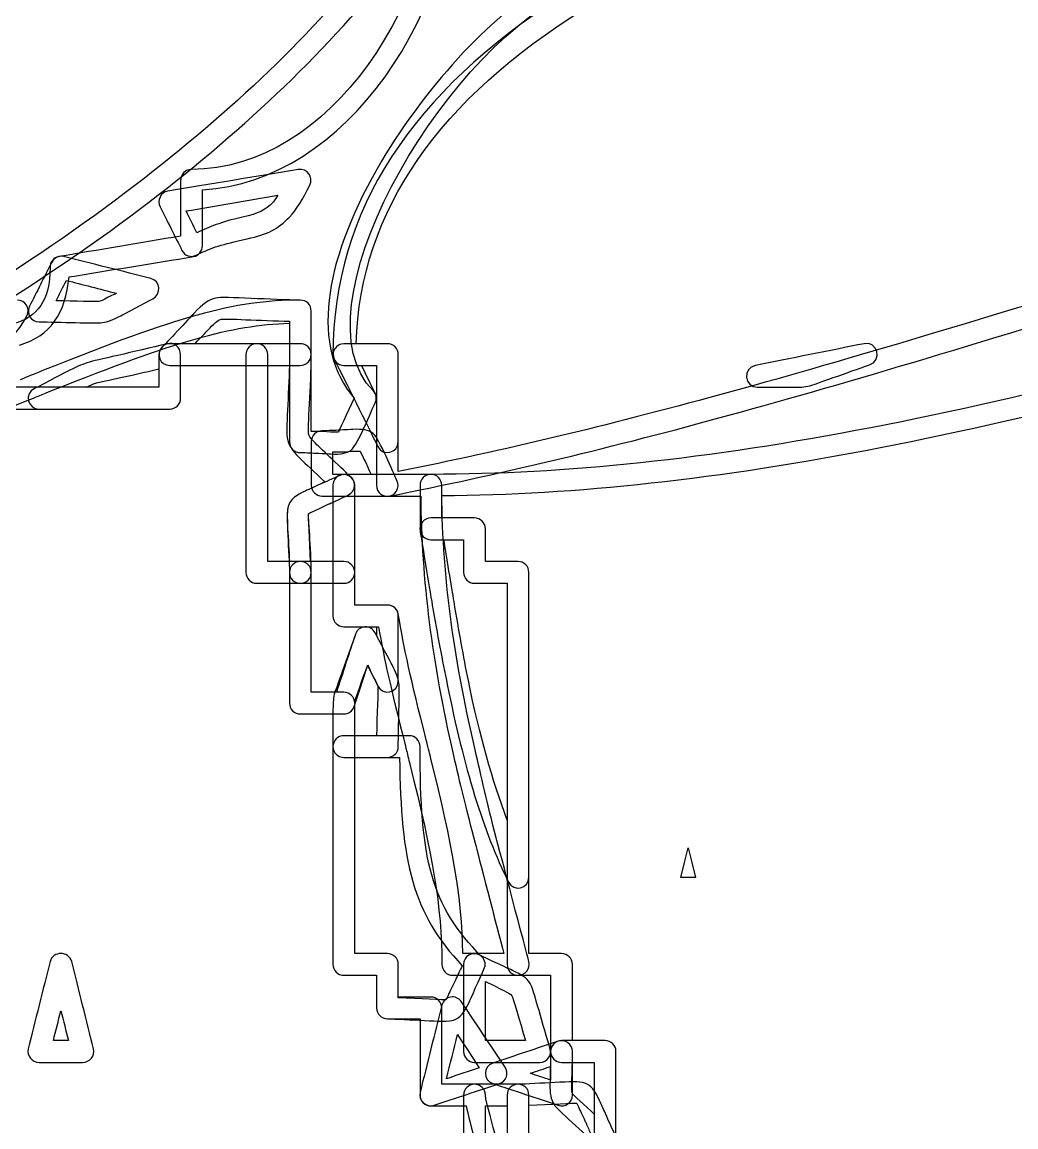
# Model space of a CAD drawing. Extents: x 25 to 279, y 7 to 272.
# Drawn here: x 233.55 to 245.63, y 131.11 to 144.53 of the extents above; entities that cross this region are included whole.
import ezdxf

# ---------------------------------------------------------------- set-up
doc = ezdxf.new("R2010")
doc.units = 0
doc.layers.get('0').update_dxf_attribs({"linetype": 'CONTINUOUS'})

msp = doc.modelspace()

# ---------------------------------------------------------------- linework, layer by layer
at = {"color": 7}
for points in [[(236.909504, 142.742708)], [(236.66159, 142.428648)], [(234.057031, 141.684375)], [(234.090104, 141.394921)], [(235.909115, 141.180079)], [(235.97526, 140.923698)], [(235.313802, 140.626042)], [(235.346875, 140.626042)], [(236.405208, 140.626042)], [(237.463542, 140.626042)], [(243.788671, 140.626042)], [(235.214583, 140.320183)], [(235.479167, 140.361458)], [(236.5375, 140.361458)], [(237.678383, 140.361458)], [(237.570962, 139.584377)], [(237.587631, 139.319794)], [(237.405598, 139.022137)], [(237.463542, 139.038542)], [(237.33125, 138.69961)], [(237.595833, 138.773958)], [(238.521875, 138.509375)], [(238.679038, 138.244792)], [(236.934375, 137.980208)], [(237.066667, 137.715625)], [(237.719923, 137.186458)], [(237.752996, 136.723437)], [(237.463542, 135.863542)], [(237.595833, 135.598958)], [(241.648985, 134.503054), (241.694229, 134.321285), (241.739738, 134.139252), (241.648985, 134.139252), (241.557969, 134.139252), (241.603477, 134.321285)], [(234.023958, 133.217708)], [(239.108985, 133.201304)], [(239.183333, 132.878777)], [(238.761587, 132.688542)], [(234.023958, 132.523177)], [(238.844402, 132.233723)], [(240.0681, 132.151173)], [(240.109375, 132.159375)], [(239.977083, 131.845315)], [(240.241667, 131.894792)], [(239.051042, 131.630208)], [(240.38216, 131.646877)], [(239.183333, 131.365625)], [(240.291408, 131.398698)]]:
    msp.add_lwpolyline(points, close=True, dxfattribs=at)
for points in [[(240.316015, 149.14245), (238.618977, 146.056879), (237.244467, 144.302692), (234.809506, 142.461721)], [(234.974871, 142.254817), (237.443698, 144.121452), (238.834083, 145.902892), (240.547525, 149.01836)], [(247.815365, 147.505208), (241.232002, 146.229388), (237.33125, 144.016413), (237.33125, 140.49375)], [(237.612237, 140.626042), (237.715425, 143.888354), (241.489177, 146.005021), (247.864842, 147.240625)], [(238.654167, 146.84375), (238.654167, 144.774973), (237.27754, 142.742708), (235.611458, 142.742708)], [(235.74375, 142.494794), (237.49344, 142.595865), (238.862394, 144.641094), (238.902346, 146.752733)], [(239.91914, 144.999869), (239.253183, 144.609873), (238.422392, 143.721137), (237.868619, 142.75091)], [(237.819142, 140.0556), (236.851296, 141.023181), (238.602044, 144.093406), (240.167319, 144.876044)], [(236.909504, 142.742708), (236.41341, 142.659894), (235.818098, 142.56094), (235.322004, 142.478125)], [(235.611458, 142.742708), (235.538433, 142.742708), (235.479167, 142.683442), (235.479167, 142.610417)], [(237.050262, 142.552473), (237.098417, 142.64931), (237.016131, 142.760435), (236.909504, 142.742708)], [(237.868619, 142.75091), (237.205573, 141.58939), (237.065344, 140.582121), (237.587631, 139.964583)], [(235.479167, 142.610417), (235.479167, 142.398485), (235.479167, 142.154804), (235.479167, 141.932554)], [(236.802083, 142.164065), (236.889396, 142.256933), (236.965331, 142.382875), (237.050262, 142.552473)], [(234.809506, 142.461721), (233.505375, 141.475619), (231.934279, 140.519679), (229.997265, 139.551304)], [(235.322004, 142.478125), (235.234162, 142.463573), (235.1913, 142.367529), (235.230987, 142.28789)], [(235.545312, 142.238412), (235.907792, 142.298737), (236.291173, 142.366735), (236.66159, 142.428648)], [(235.74375, 141.816667), (235.74375, 142.028598), (235.74375, 142.272279), (235.74375, 142.494794)], [(236.66159, 142.428648), (236.643598, 142.4051), (236.621373, 142.364619), (236.603646, 142.345833)], [(235.230987, 142.28789), (235.313802, 142.122525), (235.413021, 141.924087), (235.495571, 141.758723)], [(236.603646, 142.345833), (236.508925, 142.244763), (236.427962, 142.209044), (236.231642, 142.164065)], [(230.476954, 139.518231), (232.249398, 140.425752), (233.74694, 141.326394), (234.974871, 142.254817)], [(235.677604, 141.973829), (235.633683, 142.061406), (235.590292, 142.148454), (235.545312, 142.238412)], [(236.231642, 142.164065), (235.951977, 142.099771), (235.840323, 142.047383), (235.677604, 141.973829)], [(236.289321, 141.899481), (236.532473, 141.955044), (236.663706, 142.016692), (236.802083, 142.164065)], [(235.479167, 141.932554), (235.005033, 141.853444), (234.461844, 141.761369), (233.999088, 141.684375)], [(235.669402, 141.701044), (235.878688, 141.805554), (235.967323, 141.825662), (236.289321, 141.899481)], [(235.495571, 141.758723), (235.528379, 141.693371), (235.60405, 141.668235), (235.669402, 141.701044)], [(235.636329, 141.684375), (235.700094, 141.694958), (235.74375, 141.752108), (235.74375, 141.816667)], [(233.908071, 141.610027), (233.825521, 141.444663), (233.726302, 141.246225), (233.643488, 141.08086)], [(233.999088, 141.684375), (233.935323, 141.673792), (233.891667, 141.616642), (233.891667, 141.552083)], [(234.057031, 141.684375), (233.996971, 141.699456), (233.935852, 141.665325), (233.908071, 141.610027)], [(235.115365, 141.419792), (234.784635, 141.502606), (234.38776, 141.60156), (234.057031, 141.684375)], [(234.123177, 141.43646), (234.604454, 141.516629), (235.163519, 141.605529), (235.636329, 141.684375)], [(233.891667, 141.552083), (233.891667, 141.151504), (233.740325, 140.947775), (233.44505, 140.865754)], [(247.220052, 141.543881), (242.946502, 140.218319), (240.724796, 139.5984), (238.125, 139.071615)], [(233.519662, 140.609637), (233.893519, 140.71309), (234.085342, 141.002808), (234.123177, 141.43646)], [(233.966015, 141.147006), (234.008348, 141.231408), (234.049094, 141.312635), (234.090104, 141.394921)], [(234.090104, 141.394921), (234.288013, 141.345444), (234.493594, 141.289881), (234.701821, 141.238023)], [(235.140235, 141.171877), (235.250038, 141.226646), (235.234427, 141.390158), (235.115365, 141.419792)], [(250.709112, 141.345444), (245.433321, 139.77964), (241.802708, 139.038542), (238.521875, 139.038542)], [(234.627473, 141.20495), (234.549421, 141.164204), (234.521904, 141.14436), (234.486979, 141.138804)], [(234.701821, 141.238023), (234.682771, 141.227969), (234.632235, 141.207331), (234.627473, 141.20495)], [(236.934375, 141.155208), (236.615552, 141.155208), (235.999073, 141.203098), (235.909115, 141.180079)], [(238.017579, 138.773958), (240.697279, 139.310004), (242.927188, 139.933098), (247.2944, 141.2875)], [(233.610679, 140.964973), (233.6546, 141.053079), (233.593217, 141.155208), (233.494792, 141.155208)], [(233.643488, 141.08086), (233.599567, 140.992754), (233.66095, 140.890625), (233.759375, 140.890625)], [(236.934375, 141.155208), (236.116019, 141.155208), (235.44239, 140.951215), (233.833723, 140.311981)], [(234.486979, 141.138804), (234.458404, 141.134042), (234.187206, 141.141715), (233.966015, 141.147006)], [(234.751563, 140.964973), (234.77855, 140.978996), (235.056892, 141.130073), (235.140235, 141.171877)], [(235.909115, 141.180079), (235.815188, 141.156002), (235.749835, 141.107054), (235.644531, 140.998046)], [(237.066667, 141.022917), (237.066667, 141.095942), (237.0074, 141.155208), (236.934375, 141.155208)], [(237.066667, 141.022917), (237.066667, 141.095942), (237.0074, 141.155208), (236.934375, 141.155208)], [(238.654167, 138.78216), (241.933413, 138.80121), (245.553177, 139.544954), (250.783725, 141.097265)], [(230.055208, 139.832292), (231.690333, 139.832292), (233.220419, 140.184981), (233.610679, 140.964973)], [(234.528254, 140.882423), (234.59731, 140.8938), (234.650492, 140.912585), (234.751563, 140.964973)], [(235.644531, 140.998046), (235.625481, 140.978202), (235.339996, 140.66864), (235.255858, 140.584767)], [(235.97526, 140.923698), (236.009921, 140.932694), (236.455479, 140.907294), (236.802083, 140.898827)], [(237.066667, 139.559506), (237.066667, 140.029935), (237.066667, 140.565452), (237.066667, 141.022917)], [(237.066667, 140.49375), (237.066667, 140.659115), (237.066667, 140.857552), (237.066667, 141.022917)], [(233.759375, 140.890625), (233.990356, 140.890625), (234.456023, 140.870517), (234.528254, 140.882423)], [(233.932942, 140.063802), (235.421223, 140.65541), (236.081887, 140.852525), (236.802083, 140.874221)], [(235.652733, 140.626042), (235.728933, 140.70621), (235.822067, 140.803048), (235.834767, 140.816277)], [(235.834767, 140.816277), (235.908585, 140.892742), (235.941129, 140.914967), (235.97526, 140.923698)], [(236.802083, 140.898827), (236.802083, 140.807546), (236.802083, 140.717588), (236.802083, 140.626042)], [(236.802083, 140.874221), (236.802083, 140.409348), (236.802083, 139.884944), (236.802083, 139.435417)], [(235.313802, 140.626042), (234.935183, 140.531321), (234.416071, 140.416227), (234.371092, 140.402733)], [(235.255858, 140.584767), (235.172515, 140.501423), (235.229135, 140.361458), (235.346875, 140.361458)], [(235.346875, 140.626042), (235.27385, 140.626042), (235.214583, 140.566775), (235.214583, 140.49375)], [(235.479167, 140.49375), (235.479167, 140.57974), (235.39741, 140.646944), (235.313802, 140.626042)], [(236.405208, 140.626042), (236.074479, 140.626042), (235.677604, 140.626042), (235.346875, 140.626042)], [(236.802083, 140.626042), (236.431931, 140.626042), (236.034262, 140.626042), (235.652733, 140.626042)], [(236.405208, 140.626042), (236.332183, 140.626042), (236.272917, 140.566775), (236.272917, 140.49375)], [(236.5375, 140.49375), (236.5375, 140.566775), (236.478233, 140.626042), (236.405208, 140.626042)], [(236.934375, 140.626042), (236.76901, 140.626042), (236.570573, 140.626042), (236.405208, 140.626042)], [(237.066667, 140.49375), (237.066667, 140.566775), (237.0074, 140.626042), (236.934375, 140.626042)], [(237.463542, 140.626042), (237.365117, 140.626042), (237.303733, 140.523912), (237.347654, 140.435806)], [(237.992708, 140.626042), (237.827344, 140.626042), (237.628906, 140.626042), (237.463542, 140.626042)], [(237.992708, 140.626042), (237.87391, 140.626042), (237.740825, 140.626042), (237.612237, 140.626042)], [(238.125, 140.49375), (238.125, 140.566775), (238.065733, 140.626042), (237.992708, 140.626042)], [(238.125, 140.49375), (238.125, 140.566775), (238.065733, 140.626042), (237.992708, 140.626042)], [(243.788671, 140.626042), (243.375392, 140.543227), (242.879298, 140.444273), (242.465754, 140.361458)], [(243.854817, 140.36966), (244.012244, 140.422048), (243.95139, 140.658585), (243.788671, 140.626042)], [(234.371092, 140.402733), (234.298331, 140.381037), (234.232979, 140.353785), (234.131379, 140.303515)], [(235.214583, 140.49375), (235.214583, 140.36966), (235.214583, 140.230225), (235.214583, 140.096875)], [(235.479167, 139.964583), (235.479167, 140.129948), (235.479167, 140.328385), (235.479167, 140.49375)], [(236.272917, 140.49375), (236.272917, 139.666927), (236.272917, 138.67474), (236.272917, 137.847917)], [(236.5375, 137.980208), (236.5375, 138.780573), (236.5375, 139.708202), (236.5375, 140.49375)], [(236.934375, 140.361458), (237.0074, 140.361458), (237.066667, 140.420725), (237.066667, 140.49375)], [(237.033594, 139.534635), (237.023275, 139.574852), (237.066667, 140.132329), (237.066667, 140.49375)], [(237.33125, 140.49375), (237.33125, 140.420725), (237.390517, 140.361458), (237.463542, 140.361458)], [(237.347654, 140.435806), (237.48021, 140.171223), (237.744529, 139.642056), (237.876821, 139.377473)], [(238.125, 139.071615), (238.125, 139.649994), (238.125, 139.78255), (238.125, 140.49375)], [(238.125, 139.435417), (238.125, 139.766146), (238.125, 140.163021), (238.125, 140.49375)], [(233.833723, 140.311981), (233.694287, 140.256419), (233.614119, 140.221758), (233.527865, 140.187892)], [(234.131379, 140.303515), (234.099365, 140.28764), (233.828167, 140.143706), (233.701431, 140.080471)], [(234.445704, 140.146617), (234.473485, 140.154819), (234.874594, 140.238956), (235.214583, 140.320183)], [(235.214583, 140.320183), (235.214583, 140.244248), (235.214583, 140.171752), (235.214583, 140.096875)], [(235.346875, 140.361458), (235.842969, 140.361458), (236.438281, 140.361458), (236.934375, 140.361458)], [(235.479167, 140.361458), (235.738194, 140.361458), (236.01389, 140.361458), (236.272917, 140.361458)], [(235.479167, 139.964583), (235.479167, 140.088673), (235.479167, 140.228108), (235.479167, 140.361458)], [(236.272917, 140.361458), (236.272917, 139.561094), (236.272917, 138.633465), (236.272917, 137.847917)], [(236.5375, 140.361458), (236.6264, 140.361458), (236.713183, 140.361458), (236.802083, 140.361458)], [(236.5375, 137.980208), (236.5375, 138.738504), (236.5375, 139.603162), (236.5375, 140.361458)], [(236.802083, 140.361458), (236.793352, 140.028877), (236.757104, 139.546806), (236.777212, 139.46849)], [(237.463542, 140.361458), (237.587631, 140.361458), (237.727067, 140.361458), (237.860417, 140.361458)], [(237.678383, 140.361458), (237.740825, 140.361458), (237.799298, 140.361458), (237.860417, 140.361458)], [(237.860417, 139.989454), (237.791096, 140.128096), (237.738444, 140.241338), (237.678383, 140.361458)], [(237.860417, 140.361458), (237.860417, 139.744979), (237.860417, 139.633854), (237.860417, 138.90625)], [(237.860417, 140.361458), (237.860417, 140.240015), (237.860417, 140.117248), (237.860417, 139.989454)], [(242.465754, 140.361458), (242.309121, 140.330237), (242.330817, 140.096875), (242.490625, 140.096875)], [(243.127213, 140.113544), (243.181981, 140.126508), (243.590233, 140.281554), (243.854817, 140.36966)], [(234.329817, 140.096875), (234.366594, 140.113015), (234.412896, 140.136827), (234.445704, 140.146617)], [(235.214583, 140.096875), (234.414219, 140.096875), (233.48659, 140.096875), (232.701042, 140.096875)], [(233.701431, 140.080471), (233.576548, 140.018029), (233.619675, 139.832292), (233.759375, 139.832292)], [(233.627083, 139.939712), (233.713602, 139.973844), (233.793242, 140.00824), (233.932942, 140.063802)], [(235.214583, 140.096875), (234.929627, 140.096875), (234.631706, 140.096875), (234.329817, 140.096875)], [(237.844013, 139.90664), (237.869413, 139.957704), (237.859358, 140.015119), (237.819142, 140.0556)], [(242.490625, 140.096875), (242.623446, 140.096875), (242.900465, 140.096875), (242.903904, 140.096875)], [(242.903904, 140.096875), (243.005769, 140.09661), (243.062919, 140.098198), (243.127213, 140.113544)], [(230.022135, 139.303125), (230.986013, 139.06209), (231.935602, 139.274285), (233.627083, 139.939712)], [(235.346875, 139.832292), (235.4199, 139.832292), (235.479167, 139.891558), (235.479167, 139.964583)], [(235.346875, 139.832292), (235.4199, 139.832292), (235.479167, 139.891558), (235.479167, 139.964583)], [(237.587631, 139.964583), (237.50561, 139.791017), (237.398983, 139.552362), (237.397396, 139.551304)], [(237.554558, 139.336198), (237.628377, 139.389115), (237.803531, 139.825942), (237.844013, 139.90664)], [(232.833333, 139.832292), (233.633698, 139.832292), (234.561327, 139.832292), (235.346875, 139.832292)], [(233.759375, 139.832292), (234.255469, 139.832292), (234.850781, 139.832292), (235.346875, 139.832292)], [(237.819142, 139.534635), (237.756171, 139.579879), (237.692671, 139.590198), (237.570962, 139.584377)], [(236.777212, 139.46849), (236.80129, 139.374562), (236.850237, 139.30921), (236.959246, 139.203906)], [(237.141015, 139.394142), (237.06455, 139.46796), (237.042325, 139.500504), (237.033594, 139.534635)], [(237.198958, 139.567708), (237.125933, 139.567708), (237.066667, 139.508442), (237.066667, 139.435417)], [(237.165885, 139.559506), (237.133077, 139.561094), (237.09974, 139.558448), (237.066667, 139.559506)], [(237.323048, 139.551304), (237.312729, 139.551569), (237.205573, 139.557654), (237.165885, 139.559506)], [(237.422267, 139.57591), (237.349771, 139.572471), (237.277804, 139.567708), (237.198958, 139.567708)], [(237.397396, 139.551304), (237.400835, 139.553685), (237.384431, 139.548129), (237.323048, 139.551304)], [(237.570962, 139.584377), (237.559056, 139.583583), (237.460102, 139.577763), (237.422267, 139.57591)], [(238.108596, 138.964194), (238.068115, 139.044892), (237.89296, 139.481719), (237.819142, 139.534635)], [(236.802083, 139.435417), (236.802083, 139.362392), (236.86135, 139.303125), (236.934375, 139.303125)], [(237.066667, 139.435417), (237.066667, 139.270052), (237.066667, 139.071615), (237.066667, 138.90625)], [(237.554558, 138.997267), (237.468304, 139.083256), (237.16959, 139.366625), (237.141015, 139.394142)], [(237.306379, 139.286721), (237.428088, 139.280635), (237.491588, 139.290954), (237.554558, 139.336198)], [(237.430469, 139.311327), (237.470156, 139.313179), (237.577312, 139.319265), (237.587631, 139.319794)], [(237.587631, 139.319794), (237.649015, 139.322704), (237.665419, 139.317148), (237.661979, 139.319794)], [(237.661979, 139.319794), (237.663037, 139.318735), (237.739767, 139.162102), (237.794271, 139.038542)], [(237.876821, 139.377473), (237.939263, 139.25259), (238.125, 139.295717), (238.125, 139.435417)], [(236.934375, 139.303125), (237.013221, 139.303125), (237.085188, 139.298362), (237.157683, 139.294923)], [(236.959246, 139.203906), (236.97221, 139.191206), (237.115879, 139.058385), (237.232031, 138.947525)], [(237.157683, 139.294923), (237.195519, 139.293071), (237.294473, 139.28725), (237.306379, 139.286721)], [(237.33125, 139.311327), (237.364323, 139.312385), (237.39766, 139.30974), (237.430469, 139.311327)], [(237.33125, 139.038542), (237.33125, 139.130088), (237.33125, 139.220046), (237.33125, 139.311327)], [(237.595833, 138.90625), (237.595833, 139.004675), (237.493704, 139.066058), (237.405598, 139.022137)], [(237.405598, 139.022137), (237.323312, 138.980863), (237.246848, 138.950965), (237.165885, 138.914452)], [(237.232031, 138.947525), (237.210071, 138.937471), (237.18864, 138.924771), (237.165885, 138.914452)], [(237.463542, 139.038542), (237.390517, 139.038542), (237.33125, 138.979275), (237.33125, 138.90625)], [(237.794271, 139.038542), (237.638696, 139.038542), (237.483915, 139.038542), (237.33125, 139.038542)], [(238.521875, 139.038542), (238.191146, 139.038542), (237.794271, 139.038542), (237.463542, 139.038542)], [(237.521485, 138.790627), (237.602183, 138.830844), (237.618323, 138.933237), (237.554558, 138.997267)], [(237.992708, 138.773958), (238.091133, 138.773958), (238.152517, 138.876087), (238.108596, 138.964194)], [(238.521875, 139.038542), (238.44885, 139.038542), (238.389583, 138.979275), (238.389583, 138.90625)], [(238.654167, 138.90625), (238.654167, 138.979275), (238.5949, 139.038542), (238.521875, 139.038542)], [(237.000521, 138.840104), (236.878548, 138.783483), (236.819017, 138.7348), (236.785679, 138.649869)], [(237.000521, 138.840104), (236.878548, 138.783483), (236.819017, 138.7348), (236.785679, 138.649869)], [(237.165885, 138.914452), (237.154773, 138.909425), (237.02936, 138.853333), (237.000521, 138.840104)], [(237.165885, 138.914452), (237.154773, 138.909425), (237.02936, 138.853333), (237.000521, 138.840104)], [(237.066667, 138.90625), (237.066667, 138.833225), (237.125933, 138.773958), (237.198958, 138.773958)], [(237.273306, 138.67474), (237.357708, 138.712575), (237.435496, 138.7475), (237.521485, 138.790627)], [(237.33125, 138.90625), (237.33125, 138.410156), (237.33125, 137.814844), (237.33125, 137.31875)], [(237.595833, 137.847917), (237.595833, 138.178646), (237.595833, 138.575521), (237.595833, 138.90625)], [(237.860417, 138.90625), (237.860417, 138.822642), (237.935558, 138.757554), (238.017579, 138.773958)], [(238.389583, 138.90625), (238.389583, 138.740885), (238.389583, 138.542448), (238.389583, 138.377083)], [(239.059244, 135.689975), (238.78831, 136.871075), (238.654167, 137.8458), (238.654167, 138.90625)], [(238.654167, 138.509375), (238.654167, 138.600921), (238.654167, 138.690879), (238.654167, 138.78216)], [(236.785679, 138.649869), (236.753665, 138.568906), (236.802083, 138.059583), (236.802083, 137.847917)], [(236.785679, 138.649869), (236.758956, 138.5824), (236.792294, 138.22336), (236.802083, 137.980208)], [(237.116408, 138.600392), (237.142337, 138.612298), (237.260077, 138.668919), (237.273306, 138.67474)], [(237.116408, 138.600392), (237.142337, 138.612298), (237.260077, 138.668919), (237.273306, 138.67474)], [(237.198958, 138.773958), (237.447137, 138.773958), (237.744529, 138.773958), (237.992708, 138.773958)], [(237.273306, 138.67474), (237.292621, 138.683471), (237.312465, 138.690879), (237.33125, 138.69961)], [(237.33125, 138.69961), (237.33125, 138.460692), (237.33125, 138.214894), (237.33125, 137.980208)], [(237.595833, 138.773958), (237.857506, 138.773958), (238.136906, 138.773958), (238.397785, 138.773958)], [(237.595833, 137.451042), (237.595833, 137.877021), (237.595833, 138.347979), (237.595833, 138.773958)], [(238.397785, 138.773958), (238.408369, 137.742612), (238.531135, 136.773179), (238.79466, 135.623829)], [(237.066667, 137.847917), (237.066667, 138.125994), (237.028567, 138.546152), (237.033594, 138.559117)], [(237.058465, 137.980208), (237.049469, 138.233415), (237.02936, 138.548533), (237.033594, 138.559117)], [(237.033594, 138.559117), (237.034388, 138.560969), (237.052379, 138.570758), (237.116408, 138.600392)], [(237.033594, 138.559117), (237.034388, 138.560969), (237.052379, 138.570758), (237.116408, 138.600392)], [(238.521875, 138.509375), (238.440119, 138.509375), (238.37609, 138.43291), (238.389583, 138.352212)], [(239.051042, 138.509375), (238.885677, 138.509375), (238.68724, 138.509375), (238.521875, 138.509375)], [(239.051042, 138.509375), (238.926952, 138.509375), (238.787517, 138.509375), (238.654167, 138.509375)], [(239.183333, 138.377083), (239.183333, 138.450108), (239.124067, 138.509375), (239.051042, 138.509375)], [(239.183333, 138.377083), (239.183333, 138.450108), (239.124067, 138.509375), (239.051042, 138.509375)], [(238.389583, 138.377083), (238.389583, 138.304058), (238.44885, 138.244792), (238.521875, 138.244792)], [(238.389583, 138.352212), (238.39514, 138.318875), (238.503619, 137.656623), (238.538279, 137.451042)], [(238.521875, 138.244792), (238.645965, 138.244792), (238.7854, 138.244792), (238.91875, 138.244792)], [(238.679038, 138.244792), (238.760265, 138.244792), (238.838317, 138.244792), (238.91875, 138.244792)], [(238.802863, 137.492317), (238.774288, 137.66165), (238.708935, 138.063288), (238.679038, 138.244792)], [(238.91875, 138.244792), (238.91875, 138.111442), (238.91875, 137.972006), (238.91875, 137.847917)], [(238.91875, 138.244792), (238.91875, 138.111442), (238.91875, 137.972006), (238.91875, 137.847917)], [(239.183333, 137.980208), (239.183333, 138.113558), (239.183333, 138.252994), (239.183333, 138.377083)], [(239.183333, 137.980208), (239.183333, 138.113558), (239.183333, 138.252994), (239.183333, 138.377083)], [(236.934375, 137.980208), (236.810285, 137.980208), (236.67085, 137.980208), (236.5375, 137.980208)], [(236.802083, 137.980208), (236.713183, 137.980208), (236.6264, 137.980208), (236.5375, 137.980208)], [(236.934375, 137.980208), (236.86135, 137.980208), (236.802083, 137.920942), (236.802083, 137.847917)], [(237.066667, 137.847917), (237.066667, 137.920942), (237.0074, 137.980208), (236.934375, 137.980208)], [(237.463542, 137.980208), (237.298177, 137.980208), (237.09974, 137.980208), (236.934375, 137.980208)], [(237.33125, 137.980208), (237.239704, 137.980208), (237.149746, 137.980208), (237.058465, 137.980208)], [(237.595833, 137.847917), (237.595833, 137.920942), (237.536567, 137.980208), (237.463542, 137.980208)], [(239.580208, 137.980208), (239.456119, 137.980208), (239.316683, 137.980208), (239.183333, 137.980208)], [(239.580208, 137.980208), (239.456119, 137.980208), (239.316683, 137.980208), (239.183333, 137.980208)], [(239.7125, 137.847917), (239.7125, 137.920942), (239.653233, 137.980208), (239.580208, 137.980208)], [(239.7125, 137.847917), (239.7125, 137.920942), (239.653233, 137.980208), (239.580208, 137.980208)], [(236.272917, 137.847917), (236.272917, 137.774892), (236.332183, 137.715625), (236.405208, 137.715625)], [(236.272917, 137.847917), (236.272917, 137.774892), (236.332183, 137.715625), (236.405208, 137.715625)], [(236.802083, 137.847917), (236.802083, 137.351823), (236.802083, 136.75651), (236.802083, 136.260417)], [(236.802083, 137.847917), (236.802083, 137.774892), (236.86135, 137.715625), (236.934375, 137.715625)], [(236.934375, 137.715625), (237.0074, 137.715625), (237.066667, 137.774892), (237.066667, 137.847917)], [(237.066667, 136.392708), (237.066667, 136.861285), (237.066667, 137.393098), (237.066667, 137.847917)], [(237.463542, 137.715625), (237.536567, 137.715625), (237.595833, 137.774892), (237.595833, 137.847917)], [(237.595833, 137.451042), (237.595833, 137.584392), (237.595833, 137.723827), (237.595833, 137.847917)], [(238.91875, 137.847917), (238.91875, 137.774892), (238.978017, 137.715625), (239.051042, 137.715625)], [(238.91875, 137.847917), (238.91875, 137.774892), (238.978017, 137.715625), (239.051042, 137.715625)], [(239.7125, 133.217708), (239.7125, 134.680325), (239.7125, 136.40091), (239.7125, 137.847917)], [(239.7125, 134.14375), (239.7125, 135.301302), (239.7125, 136.690365), (239.7125, 137.847917)], [(236.405208, 137.715625), (236.529298, 137.715625), (236.668733, 137.715625), (236.802083, 137.715625)], [(236.405208, 137.715625), (236.570573, 137.715625), (236.76901, 137.715625), (236.934375, 137.715625)], [(236.802083, 137.715625), (236.802083, 137.247048), (236.802083, 136.715235), (236.802083, 136.260417)], [(236.934375, 137.715625), (237.09974, 137.715625), (237.298177, 137.715625), (237.463542, 137.715625)], [(237.066667, 137.715625), (237.155567, 137.715625), (237.24235, 137.715625), (237.33125, 137.715625)], [(237.066667, 136.392708), (237.066667, 136.818688), (237.066667, 137.289646), (237.066667, 137.715625)], [(237.33125, 137.715625), (237.33125, 137.582275), (237.33125, 137.44284), (237.33125, 137.31875)], [(239.051042, 137.715625), (239.175131, 137.715625), (239.314567, 137.715625), (239.447917, 137.715625)], [(239.051042, 137.715625), (239.175131, 137.715625), (239.314567, 137.715625), (239.447917, 137.715625)], [(239.447917, 137.715625), (239.447917, 136.253008), (239.447917, 134.532423), (239.447917, 133.085417)], [(239.447917, 137.715625), (239.447917, 136.804135), (239.447917, 135.792369), (239.447917, 134.838281)], [(237.992708, 137.451042), (237.868619, 137.451042), (237.729183, 137.451042), (237.595833, 137.451042)], [(237.992708, 137.451042), (237.868619, 137.451042), (237.729183, 137.451042), (237.595833, 137.451042)], [(238.125, 137.343621), (238.114417, 137.407385), (238.057267, 137.451042), (237.992708, 137.451042)], [(238.125, 137.31875), (238.125, 137.391775), (238.065733, 137.451042), (237.992708, 137.451042)], [(238.538279, 137.451042), (238.600456, 137.085652), (238.660517, 136.779), (238.720313, 136.483725)], [(238.976694, 136.533202), (238.917427, 136.825302), (238.86451, 137.129573), (238.802863, 137.492317)], [(237.33125, 137.31875), (237.33125, 137.245725), (237.390517, 137.186458), (237.463542, 137.186458)], [(237.33125, 137.31875), (237.33125, 137.245725), (237.390517, 137.186458), (237.463542, 137.186458)], [(238.463931, 135.814065), (238.274225, 136.561248), (238.196437, 136.914467), (238.125, 137.343621)], [(238.125, 136.525), (238.125, 136.773179), (238.125, 137.070571), (238.125, 137.31875)], [(237.463542, 137.186458), (237.595304, 137.186458), (237.744794, 137.186458), (237.885288, 137.186458)], [(237.463542, 137.186458), (237.54371, 137.186458), (237.631817, 137.186458), (237.719923, 137.186458)], [(237.719923, 137.186458), (237.670181, 137.183019), (237.622821, 137.151533), (237.604035, 137.095442)], [(237.719923, 137.186458), (237.670181, 137.183019), (237.622821, 137.151533), (237.604035, 137.095442)], [(237.844012, 137.11211), (237.817554, 137.164762), (237.769665, 137.189898), (237.719923, 137.186458)], [(237.844012, 137.11211), (237.817554, 137.164762), (237.769665, 137.189898), (237.719923, 137.186458)], [(237.719923, 137.186458), (237.768077, 137.186458), (237.813321, 137.186458), (237.860417, 137.186458)], [(237.860417, 137.186458), (237.860417, 137.151004), (237.860417, 137.115285), (237.860417, 137.079037)], [(237.885288, 137.186458), (237.954873, 136.787467), (238.029485, 136.457796), (238.20755, 135.756121)], [(237.604035, 137.095442), (237.515929, 136.830858), (237.360883, 136.422606), (237.347654, 136.367837)], [(237.604035, 137.095442), (237.53101, 136.876102), (237.448725, 136.621044), (237.372525, 136.392708)], [(237.860417, 137.079037), (237.855125, 137.089621), (237.84904, 137.101792), (237.844012, 137.11211)], [(238.050652, 136.723437), (238.036629, 136.750425), (237.885552, 137.028767), (237.844012, 137.11211)], [(237.587631, 136.219142), (237.639225, 136.374188), (237.696375, 136.545638), (237.752996, 136.715235)], [(237.604035, 136.301692), (237.609062, 136.322858), (237.69029, 136.548812), (237.752996, 136.723437)], [(237.752996, 136.723437), (237.775485, 136.680046), (237.806706, 136.607285), (237.810675, 136.599348)], [(237.752996, 136.715235), (237.795594, 136.63004), (237.838192, 136.544579), (237.876821, 136.467056)], [(238.133202, 136.500129), (238.121825, 136.569185), (238.10304, 136.622367), (238.050652, 136.723437)], [(237.810675, 136.599348), (237.851421, 136.521296), (237.871265, 136.493779), (237.876821, 136.458854)], [(237.876821, 136.467056), (237.939263, 136.342173), (238.125, 136.3853), (238.125, 136.525)], [(238.125, 135.73125), (238.125, 135.962231), (238.145108, 136.427898), (238.133202, 136.500129)], [(239.447917, 134.838281), (239.272233, 135.320087), (239.113219, 135.859044), (238.976694, 136.533202)], [(237.463542, 136.392708), (237.339452, 136.392708), (237.200017, 136.392708), (237.066667, 136.392708)], [(237.372525, 136.392708), (237.271454, 136.392708), (237.169325, 136.392708), (237.066667, 136.392708)], [(237.347654, 136.367837), (237.332573, 136.303808), (237.330985, 136.246394), (237.33125, 136.144794)], [(237.595833, 136.260417), (237.595833, 136.333442), (237.536567, 136.392708), (237.463542, 136.392708)], [(237.876821, 136.458854), (237.882377, 136.426046), (237.864915, 136.109869), (237.860417, 135.863542)], [(238.720313, 136.483725), (238.923513, 135.481483), (239.157404, 134.69964), (239.464321, 134.085806)], [(236.802083, 136.260417), (236.802083, 136.187392), (236.86135, 136.128125), (236.934375, 136.128125)], [(236.802083, 136.260417), (236.802083, 136.187392), (236.86135, 136.128125), (236.934375, 136.128125)], [(237.595833, 136.144794), (237.595569, 136.227344), (237.59451, 136.26174), (237.604035, 136.301692)], [(237.595833, 133.217708), (237.595833, 134.183702), (237.595833, 135.309504), (237.595833, 136.260417)], [(236.934375, 136.128125), (237.058465, 136.128125), (237.1979, 136.128125), (237.33125, 136.128125)], [(236.934375, 136.128125), (237.09974, 136.128125), (237.298177, 136.128125), (237.463542, 136.128125)], [(237.33125, 136.144794), (237.33125, 136.14109), (237.33125, 135.864071), (237.33125, 135.73125)], [(237.33125, 136.128125), (237.33125, 135.162131), (237.33125, 134.036329), (237.33125, 133.085417)], [(237.463542, 136.128125), (237.520427, 136.128125), (237.56964, 136.165167), (237.587631, 136.219142)], [(237.595833, 135.863542), (237.594775, 135.987896), (237.595833, 136.143471), (237.595833, 136.144794)], [(237.463542, 135.863542), (237.390517, 135.863542), (237.33125, 135.804275), (237.33125, 135.73125)], [(238.257292, 135.863542), (238.009113, 135.863542), (237.711721, 135.863542), (237.463542, 135.863542)], [(237.860417, 135.863542), (237.771517, 135.863542), (237.684733, 135.863542), (237.595833, 135.863542)], [(238.389583, 135.73125), (238.389583, 135.804275), (238.330317, 135.863542), (238.257292, 135.863542)], [(237.33125, 135.73125), (237.33125, 134.904427), (237.33125, 133.91224), (237.33125, 133.085417)], [(237.33125, 135.73125), (237.33125, 135.658225), (237.390517, 135.598958), (237.463542, 135.598958)], [(237.992708, 135.598958), (238.065733, 135.598958), (238.125, 135.658225), (238.125, 135.73125)], [(238.20755, 135.756121), (238.240358, 135.627533), (238.249619, 135.579908), (238.265494, 135.516408)], [(239.142058, 133.176433), (238.518435, 133.799792), (238.389583, 134.355152), (238.389583, 135.73125)], [(238.521875, 135.582554), (238.505735, 135.646054), (238.49674, 135.685213), (238.463931, 135.814065)], [(237.463542, 135.598958), (237.628906, 135.598958), (237.827344, 135.598958), (237.992708, 135.598958)], [(237.595833, 135.598958), (237.77575, 135.598958), (237.962546, 135.598958), (238.141404, 135.598958)], [(237.595833, 133.217708), (237.595833, 133.976004), (237.595833, 134.840663), (237.595833, 135.598958)], [(238.141404, 135.598958), (238.153046, 134.327371), (238.302271, 133.700044), (238.902346, 133.069012)], [(238.910548, 133.217708), (238.897583, 133.903773), (238.785929, 134.535333), (238.521875, 135.582554)], [(238.79466, 135.623829), (238.86795, 135.304742), (238.948912, 134.982744), (239.059244, 134.557294)], [(239.315625, 134.62344), (239.205823, 135.046773), (239.13174, 135.373533), (239.059244, 135.689975)], [(238.265494, 135.516408), (238.54119, 134.422621), (238.654167, 133.795823), (238.654167, 133.085417)], [(239.7125, 133.11849), (239.68075, 133.245225), (239.345523, 134.508346), (239.315625, 134.62344)], [(239.059244, 134.557294), (239.085967, 134.454371), (239.327002, 133.527006), (239.406642, 133.217708)], [(239.464321, 134.085806), (239.526763, 133.960923), (239.7125, 134.00405), (239.7125, 134.14375)], [(234.023958, 133.217708), (233.968131, 133.217708), (233.908335, 133.185165), (233.891667, 133.11849)], [(234.15625, 133.11849), (234.139581, 133.185165), (234.079785, 133.217708), (234.023958, 133.217708)], [(237.992708, 133.217708), (237.868619, 133.217708), (237.729183, 133.217708), (237.595833, 133.217708)], [(237.992708, 133.217708), (237.868619, 133.217708), (237.729183, 133.217708), (237.595833, 133.217708)], [(238.125, 133.085417), (238.125, 133.158442), (238.065733, 133.217708), (237.992708, 133.217708)], [(238.125, 133.085417), (238.125, 133.158442), (238.065733, 133.217708), (237.992708, 133.217708)], [(239.406642, 133.217708), (239.241012, 133.217708), (239.073796, 133.217708), (238.910548, 133.217708)], [(239.108985, 133.201304), (239.020879, 133.245225), (238.91875, 133.183842), (238.91875, 133.085417)], [(239.514062, 133.011069), (239.483371, 133.025621), (239.192594, 133.1595), (239.108985, 133.201304)], [(239.166929, 133.027473), (239.192329, 133.078537), (239.182275, 133.135952), (239.142058, 133.176433)], [(240.109375, 133.217708), (239.985285, 133.217708), (239.84585, 133.217708), (239.7125, 133.217708)], [(240.241667, 133.085417), (240.241667, 133.158442), (240.1824, 133.217708), (240.109375, 133.217708)], [(233.891667, 133.11849), (233.808852, 132.78776), (233.709898, 132.390885), (233.627083, 132.060156)], [(234.420833, 132.060156), (234.338019, 132.390885), (234.239065, 132.78776), (234.15625, 133.11849)], [(237.33125, 133.085417), (237.33125, 133.012392), (237.390517, 132.953125), (237.463542, 132.953125)], [(237.33125, 133.085417), (237.33125, 133.012392), (237.390517, 132.953125), (237.463542, 132.953125)], [(238.125, 132.688542), (238.125, 132.821892), (238.125, 132.961327), (238.125, 133.085417)], [(238.125, 132.68034), (238.125, 132.816071), (238.125, 132.958681), (238.125, 133.085417)], [(238.654167, 133.085417), (238.654167, 133.012392), (238.713433, 132.953125), (238.786458, 132.953125)], [(238.902346, 133.069012), (238.8743, 133.011069), (238.84599, 132.954448), (238.819531, 132.895181)], [(238.91875, 133.085417), (238.91875, 132.754687), (238.91875, 132.357812), (238.91875, 132.027083)], [(238.984896, 132.622396), (238.998125, 132.651235), (239.125654, 132.945188), (239.166929, 133.027473)], [(239.447917, 133.085417), (239.447917, 133.012392), (239.507183, 132.953125), (239.580208, 132.953125)], [(239.728904, 132.853906), (239.683925, 132.923756), (239.62651, 132.957094), (239.514062, 133.011069)], [(239.580208, 132.953125), (239.666198, 132.953125), (239.733402, 133.034881), (239.7125, 133.11849)], [(240.241667, 132.159375), (240.241667, 132.461529), (240.241667, 132.795962), (240.241667, 133.085417)], [(237.463542, 132.953125), (237.587631, 132.953125), (237.727067, 132.953125), (237.860417, 132.953125)], [(237.463542, 132.953125), (237.587631, 132.953125), (237.727067, 132.953125), (237.860417, 132.953125)], [(237.860417, 132.953125), (237.860417, 132.819775), (237.860417, 132.68034), (237.860417, 132.55625)], [(237.860417, 132.953125), (237.860417, 132.819775), (237.860417, 132.68034), (237.860417, 132.55625)], [(238.819531, 132.895181), (238.81371, 132.881952), (238.757354, 132.764212), (238.745183, 132.738283)], [(238.786458, 132.953125), (239.034638, 132.953125), (239.332029, 132.953125), (239.580208, 132.953125)], [(239.183333, 132.878777), (239.27779, 132.834592), (239.383358, 132.7785), (239.398175, 132.771356)], [(239.183333, 132.159375), (239.183333, 132.39406), (239.183333, 132.639858), (239.183333, 132.878777)], [(239.580208, 132.953125), (239.704298, 132.953125), (239.843733, 132.953125), (239.977083, 132.953125)], [(239.977083, 132.953125), (239.977083, 132.650971), (239.977083, 132.316538), (239.977083, 132.027083)], [(239.398175, 132.771356), (239.469877, 132.73696), (239.494219, 132.723202), (239.50586, 132.70521)], [(239.968881, 132.068358), (239.890565, 132.303308), (239.771767, 132.78776), (239.728904, 132.853906)], [(238.521875, 132.688542), (238.397785, 132.688542), (238.25835, 132.688542), (238.125, 132.688542)], [(238.703908, 132.655469), (238.693325, 132.651235), (238.378206, 132.671344), (238.125, 132.68034)], [(238.654167, 132.55625), (238.654167, 132.629275), (238.5949, 132.688542), (238.521875, 132.688542)], [(238.761587, 132.688542), (238.713433, 132.680075), (238.66819, 132.64515), (238.654167, 132.589323)], [(238.745183, 132.738283), (238.71555, 132.674254), (238.70576, 132.656262), (238.703908, 132.655469)], [(238.893879, 132.630598), (238.862129, 132.678487), (238.809742, 132.697008), (238.761587, 132.688542)], [(238.79466, 132.407554), (238.879856, 132.440892), (238.928275, 132.500423), (238.984896, 132.622396)], [(239.423046, 131.836848), (239.257681, 132.085027), (239.059244, 132.382683), (238.893879, 132.630598)], [(239.50586, 132.70521), (239.517238, 132.687483), (239.600846, 132.398294), (239.671225, 132.159375)], [(233.932942, 132.159375), (233.96284, 132.278967), (233.992738, 132.398029), (234.023958, 132.523177)], [(234.023958, 132.523177), (234.055179, 132.398029), (234.085077, 132.278967), (234.114975, 132.159375)], [(237.860417, 132.55625), (237.860417, 132.483225), (237.919683, 132.423958), (237.992708, 132.423958)], [(237.860417, 132.55625), (237.860417, 132.483225), (237.919683, 132.423958), (237.992708, 132.423958)], [(238.654167, 132.589323), (238.571352, 132.258594), (238.472398, 131.861719), (238.389583, 131.53099)], [(238.654167, 131.630208), (238.654167, 131.932363), (238.654167, 132.266796), (238.654167, 132.55625)], [(237.992708, 132.423958), (238.116798, 132.423958), (238.256233, 132.423958), (238.389583, 132.423958)], [(237.992708, 132.423958), (238.204375, 132.423958), (238.713698, 132.37554), (238.79466, 132.407554)], [(238.389583, 132.423958), (238.389583, 132.121804), (238.389583, 131.787371), (238.389583, 131.497917)], [(238.71211, 131.696354), (238.756825, 131.875742), (238.799158, 132.052748), (238.844402, 132.233723)], [(238.844402, 132.233723), (238.935419, 132.097198), (239.020085, 131.961996), (239.108985, 131.828646)], [(234.114975, 132.159375), (234.053063, 132.159375), (233.994854, 132.159375), (233.932942, 132.159375)], [(239.671225, 132.159375), (239.508242, 132.159375), (239.3442, 132.159375), (239.183333, 132.159375)], [(240.0681, 132.151173), (239.819921, 132.068358), (239.522265, 131.96914), (239.27435, 131.88659)], [(240.109375, 132.159375), (240.03635, 132.159375), (239.977083, 132.100108), (239.977083, 132.027083)], [(240.241667, 132.027083), (240.241667, 132.117306), (240.153825, 132.179748), (240.0681, 132.151173)], [(240.638542, 132.159375), (240.473177, 132.159375), (240.27474, 132.159375), (240.109375, 132.159375)], [(240.638542, 132.159375), (240.514452, 132.159375), (240.375017, 132.159375), (240.241667, 132.159375)], [(240.770833, 132.027083), (240.770833, 132.100108), (240.711567, 132.159375), (240.638542, 132.159375)], [(240.770833, 132.027083), (240.770833, 132.100108), (240.711567, 132.159375), (240.638542, 132.159375)], [(233.627083, 132.060156), (233.606181, 131.976548), (233.673385, 131.894792), (233.759375, 131.894792)], [(234.288542, 131.894792), (234.374531, 131.894792), (234.441735, 131.976548), (234.420833, 132.060156)], [(238.91875, 132.027083), (238.91875, 131.954058), (238.978017, 131.894792), (239.051042, 131.894792)], [(239.844792, 131.894792), (239.935015, 131.894792), (239.997456, 131.982898), (239.968881, 132.068358)], [(239.977083, 132.027083), (239.977083, 131.943475), (239.96941, 131.660635), (239.968881, 131.630208)], [(239.977083, 132.027083), (239.977083, 131.954058), (240.03635, 131.894792), (240.109375, 131.894792)], [(240.241667, 131.497917), (240.241667, 131.663281), (240.241667, 131.861719), (240.241667, 132.027083)], [(240.770833, 131.101042), (240.770833, 131.403196), (240.770833, 131.737629), (240.770833, 132.027083)], [(240.770833, 130.96875), (240.770833, 131.299479), (240.770833, 131.696354), (240.770833, 132.027083)], [(233.759375, 131.894792), (233.92474, 131.894792), (234.123177, 131.894792), (234.288542, 131.894792)], [(239.108985, 131.828646), (238.976694, 131.78446), (238.846254, 131.741069), (238.71211, 131.696354)], [(239.051042, 131.894792), (239.299221, 131.894792), (239.596613, 131.894792), (239.844792, 131.894792)], [(239.27435, 131.88659), (239.1537, 131.846373), (239.1537, 131.678627), (239.27435, 131.63841)], [(239.3569, 131.63841), (239.439715, 131.666192), (239.471465, 131.764352), (239.423046, 131.836848)], [(239.728904, 131.7625), (239.814365, 131.79081), (239.894269, 131.817533), (239.977083, 131.845315)], [(239.977083, 131.845315), (239.977083, 131.788958), (239.977083, 131.736042), (239.977083, 131.67995)], [(240.109375, 131.894792), (240.233465, 131.894792), (240.3729, 131.894792), (240.50625, 131.894792)], [(240.233465, 131.622006), (240.232935, 131.592637), (240.238756, 131.764087), (240.241667, 131.894792)], [(240.241667, 131.894792), (240.330567, 131.894792), (240.41735, 131.894792), (240.50625, 131.894792)], [(240.50625, 131.894792), (240.50625, 131.592637), (240.50625, 131.258204), (240.50625, 130.96875)], [(240.50625, 131.894792), (240.50625, 131.68974), (240.50625, 131.478602), (240.50625, 131.266406)], [(240.38216, 131.646877), (240.301198, 131.678627), (239.791875, 131.630208), (239.580208, 131.630208)], [(239.977083, 131.67995), (239.894269, 131.707467), (239.814365, 131.73419), (239.728904, 131.7625)], [(238.56315, 131.373827), (238.811329, 131.456642), (239.108985, 131.55586), (239.3569, 131.63841)], [(239.051042, 131.630208), (238.926952, 131.630208), (238.787517, 131.630208), (238.654167, 131.630208)], [(239.051042, 131.630208), (238.978017, 131.630208), (238.91875, 131.570942), (238.91875, 131.497917)], [(239.183333, 131.497917), (239.183333, 131.570942), (239.124067, 131.630208), (239.051042, 131.630208)], [(239.580208, 131.630208), (239.414844, 131.630208), (239.216406, 131.630208), (239.051042, 131.630208)], [(239.27435, 131.63841), (239.522265, 131.55586), (239.819921, 131.456642), (240.0681, 131.373827)], [(239.580208, 131.630208), (239.507183, 131.630208), (239.447917, 131.570942), (239.447917, 131.497917)], [(239.7125, 131.497917), (239.7125, 131.570942), (239.653233, 131.630208), (239.580208, 131.630208)], [(239.968881, 131.630208), (239.966765, 131.516438), (239.978935, 131.448969), (240.018358, 131.382294)], [(240.241667, 131.514585), (240.233465, 131.528079), (240.232142, 131.553215), (240.233465, 131.622006)], [(240.572396, 131.431771), (240.515775, 131.553744), (240.467356, 131.613275), (240.38216, 131.646877)], [(231.320181, 131.53099), (233.261165, 127.744273), (233.891667, 126.208631), (233.891667, 124.61875)], [(238.389583, 131.53099), (238.364183, 131.429654), (238.464196, 131.340754), (238.56315, 131.373827)], [(238.389583, 131.497917), (238.389583, 131.424892), (238.44885, 131.365625), (238.521875, 131.365625)], [(238.91875, 131.497917), (238.91875, 131.167188), (238.91875, 130.770312), (238.91875, 130.439583)], [(239.811719, 129.273829), (239.801665, 129.309812), (239.183333, 131.372504), (239.183333, 131.497917)], [(239.447917, 131.497917), (239.447917, 131.167188), (239.447917, 130.770312), (239.447917, 130.439583)], [(239.7125, 130.439583), (239.7125, 130.770312), (239.7125, 131.167188), (239.7125, 131.497917)], [(239.7125, 131.373827), (239.965706, 131.382823), (240.280825, 131.402931), (240.291408, 131.398698)], [(240.0681, 131.373827), (240.153825, 131.345252), (240.241667, 131.407694), (240.241667, 131.497917)], [(240.50625, 131.266406), (240.396183, 131.366419), (240.247752, 131.504267), (240.241667, 131.514585)], [(240.646744, 131.266406), (240.641717, 131.277519), (240.585625, 131.402931), (240.572396, 131.431771)], [(238.521875, 131.365625), (238.656283, 131.365625), (238.809213, 131.365625), (238.951823, 131.365625)], [(238.951823, 131.365625), (239.018233, 130.999971), (239.573065, 129.135981), (239.555337, 129.199481)], [(239.183333, 131.365625), (239.272233, 131.365625), (239.359017, 131.365625), (239.447917, 131.365625)], [(239.183333, 130.571875), (239.183333, 130.830902), (239.183333, 131.106598), (239.183333, 131.365625)], [(239.447917, 131.365625), (239.447917, 131.106598), (239.447917, 130.830902), (239.447917, 130.571875)], [(239.7125, 130.646223), (239.7125, 130.888052), (239.7125, 131.137025), (239.7125, 131.373827)], [(240.018358, 131.382294), (240.055665, 131.319323), (240.392744, 131.032779), (240.547525, 130.877733)], [(240.291408, 131.398698), (240.29326, 131.397904), (240.30305, 131.379912), (240.332683, 131.316148)], [(240.332683, 131.316148), (240.34459, 131.289954), (240.400946, 131.172215), (240.407031, 131.158985)], [(240.754429, 131.026694), (240.713154, 131.108979), (240.683256, 131.185444), (240.646744, 131.266406)], [(240.407031, 131.158985), (240.426875, 131.114535), (240.444602, 131.069556), (240.464975, 131.026694)]]:
    msp.add_open_spline(points, degree=3, dxfattribs=at)

doc.saveas('drawing.dxf')
